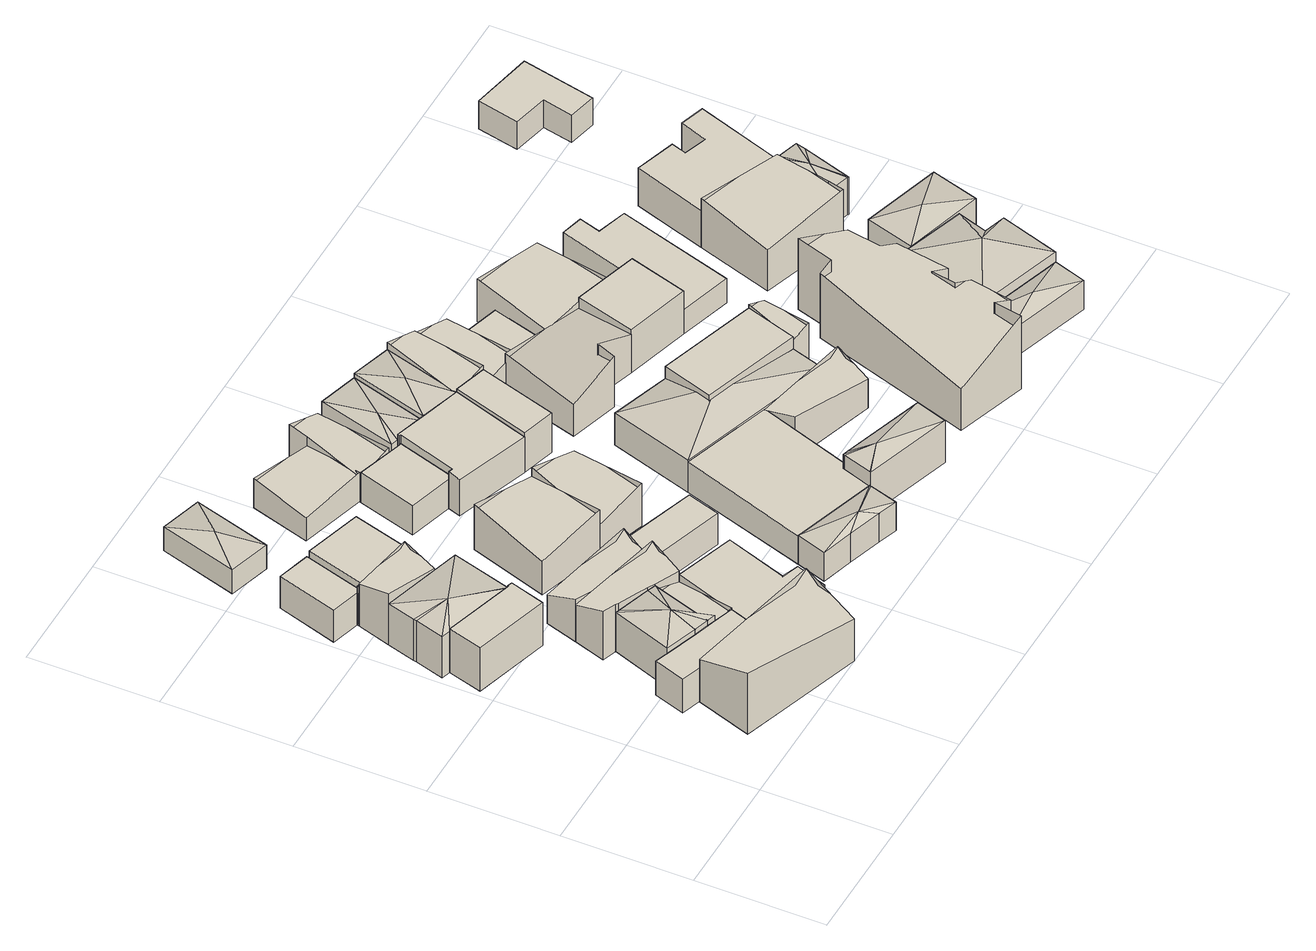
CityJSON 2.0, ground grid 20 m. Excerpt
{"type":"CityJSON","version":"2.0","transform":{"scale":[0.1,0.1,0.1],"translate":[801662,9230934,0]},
"CityObjects":{
"building1":{"type":"Building","attributes":{"Building Type":"Residential","Roof Shape":"shed","Roof Material":"Concrete Glazed Tile","Roof Material Code":1,"Roof Direction":"northwest","Building Height":7.83,"Roof Slope":10.5,"Footprint Area":68.32,"Solar PV Capacity Low":8.55,"Solar PV Capacity High":11.23,"Solar Annual Energy Low":12334,"Solar Annual Energy High":16256,"Suitable PV Area":51.07},"geometry":[{"type":"MultiSurface","lod":"2.2","boundaries":[[[0,1,2,3,4,5]],[[5,4,6,7]],[[4,3,8,6]],[[3,2,9,8]],[[2,1,10,9]],[[1,0,11,10]],[[0,5,7,11]],[[7,6,8,9,10,11]]]}]},
"building2":{"type":"Building","attributes":{"Building Type":"Residential","Roof Shape":"shed","Roof Material":"Concrete Glazed Tile","Roof Material Code":1,"Roof Direction":"northwest","Building Height":5.97,"Roof Slope":16.3,"Footprint Area":74.2,"Solar PV Capacity Low":9.29,"Solar PV Capacity High":12.2,"Solar Annual Energy Low":13397,"Solar Annual Energy High":17656,"Suitable PV Area":55.47},"geometry":[{"type":"MultiSurface","lod":"2.2","boundaries":[[[12,13,14,15,16,17,18,19,20]],[[20,19,21,22]],[[19,18,23,21]],[[18,17,24,23]],[[17,16,25,24]],[[16,15,26,25]],[[15,14,27,26]],[[14,13,28,27]],[[13,12,29,28]],[[12,20,22,29]],[[22,21,23,24,25,26,27,28,29]]]}]},
"building3":{"type":"Building","attributes":{"Building Type":"Residential","Roof Shape":"gable","Roof Material":"Concrete Glazed Tile","Roof Material Code":1,"Roof Direction":"northwest","Building Height":7.73,"Roof Slope":30.4,"Footprint Area":184.84,"Solar PV Capacity Low":23.14,"Solar PV Capacity High":30.4,"Solar Annual Energy Low":33372,"Solar Annual Energy High":43982,"Suitable PV Area":138.17},"geometry":[{"type":"MultiSurface","lod":"2.2","boundaries":[[[30,31,32,33]],[[33,32,34,35]],[[32,31,36,34]],[[31,30,37,36]],[[30,33,35,37]],[[35,34,36,37]]]}]},
"building4":{"type":"Building","attributes":{"Building Type":"Residential","Roof Shape":"hip","Roof Material":"Concrete Glazed Tile","Roof Material Code":1,"Roof Direction":"northwest","Building Height":7.51,"Roof Slope":29.6,"Footprint Area":130.19,"Solar PV Capacity Low":16.3,"Solar PV Capacity High":21.41,"Solar Annual Energy Low":23504,"Solar Annual Energy High":30977,"Suitable PV Area":97.31},"geometry":[{"type":"MultiSurface","lod":"2.2","boundaries":[[[38,39,40,41,2,1,0,42]],[[42,0,43,44]],[[0,1,45,43]],[[1,2,46,45]],[[2,41,47,46]],[[41,40,48,47]],[[40,39,49,48]],[[39,38,50,49]],[[38,42,44,50]],[[44,43,51]],[[43,45,51]],[[45,46,51]],[[46,47,51]],[[47,48,51]],[[48,49,51]],[[49,50,51]],[[50,44,51]]]}]},
"building5":{"type":"Building","attributes":{"Building Type":"Residential","Roof Shape":"hip","Roof Material":"Concrete Glazed Tile","Roof Material Code":1,"Roof Direction":"northwest","Building Height":7.08,"Roof Slope":24.3,"Footprint Area":76.39,"Solar PV Capacity Low":9.57,"Solar PV Capacity High":12.56,"Solar Annual Energy Low":13793,"Solar Annual Energy High":18177,"Suitable PV Area":57.1},"geometry":[{"type":"MultiSurface","lod":"2.2","boundaries":[[[15,14,12,13,52,53,54,55]],[[55,54,56,57]],[[54,53,58,56]],[[53,52,59,58]],[[52,13,60,59]],[[13,12,61,60]],[[12,14,62,61]],[[14,15,63,62]],[[15,55,57,63]],[[57,56,64]],[[56,58,64]],[[58,59,64]],[[59,60,64]],[[60,61,64]],[[61,62,64]],[[62,63,64]],[[63,57,64]]]}]},
"building6":{"type":"Building","attributes":{"Building Type":"Residential","Roof Shape":"flat","Roof Material":"Clay Tile Shingle","Roof Material Code":3,"Roof Direction":"northwest","Building Height":5.82,"Roof Slope":6.2,"Footprint Area":53.77,"Solar PV Capacity Low":6.73,"Solar PV Capacity High":8.84,"Solar Annual Energy Low":9707,"Solar Annual Energy High":12793,"Suitable PV Area":40.19},"geometry":[{"type":"MultiSurface","lod":"2.2","boundaries":[[[65,66,67,68,69,70]],[[70,69,71,72]],[[69,68,73,71]],[[68,67,74,73]],[[67,66,75,74]],[[66,65,76,75]],[[65,70,72,76]],[[72,71,73,74,75,76]]]}]},
"building7":{"type":"Building","attributes":{"Building Type":"Residential","Roof Shape":"gable","Roof Material":"Concrete Glazed Tile","Roof Material Code":1,"Roof Direction":"northwest","Building Height":7.7,"Roof Slope":34.7,"Footprint Area":49.69,"Solar PV Capacity Low":6.22,"Solar PV Capacity High":8.17,"Solar Annual Energy Low":8972,"Solar Annual Energy High":11824,"Suitable PV Area":37.14},"geometry":[{"type":"MultiSurface","lod":"2.2","boundaries":[[[77,38,78,79]],[[79,78,80,81]],[[78,38,82,80]],[[38,77,83,82]],[[77,79,81,83]],[[81,80,82,83]]]}]},
"building8":{"type":"Building","attributes":{"Building Type":"Residential","Roof Shape":"gable","Roof Material":"Clay Tile Shingle","Roof Material Code":3,"Roof Direction":"northwest","Building Height":4.71,"Roof Slope":31,"Footprint Area":45.63,"Solar PV Capacity Low":5.71,"Solar PV Capacity High":7.5,"Solar Annual Energy Low":8239,"Solar Annual Energy High":10858,"Suitable PV Area":34.11},"geometry":[{"type":"MultiSurface","lod":"2.2","boundaries":[[[52,13,12,20,84]],[[84,20,85,86]],[[20,12,87,85]],[[12,13,88,87]],[[13,52,89,88]],[[52,84,86,89]],[[86,85,87,88,89]]]}]},
"building9":{"type":"Building","attributes":{"Building Type":"Residential","Roof Shape":"gable","Roof Material":"Concrete Glazed Tile","Roof Material Code":1,"Roof Direction":"northwest","Building Height":6.72,"Roof Slope":27.7,"Footprint Area":74.06,"Solar PV Capacity Low":9.27,"Solar PV Capacity High":12.18,"Solar Annual Energy Low":13371,"Solar Annual Energy High":17622,"Suitable PV Area":55.36},"geometry":[{"type":"MultiSurface","lod":"2.2","boundaries":[[[90,91,55,54,53,52,84,92]],[[92,84,93,94]],[[84,52,95,93]],[[52,53,96,95]],[[53,54,97,96]],[[54,55,98,97]],[[55,91,99,98]],[[91,90,100,99]],[[90,92,94,100]],[[94,93,95,96,97,98,99,100]]]}]},
"building10":{"type":"Building","attributes":{"Building Type":"Residential","Roof Shape":"flat","Roof Material":"Concrete Glazed Tile","Roof Material Code":1,"Roof Direction":"northwest","Building Height":7.14,"Roof Slope":13.1,"Footprint Area":91.22,"Solar PV Capacity Low":11.42,"Solar PV Capacity High":15,"Solar Annual Energy Low":16470,"Solar Annual Energy High":21706,"Suitable PV Area":68.19},"geometry":[{"type":"MultiSurface","lod":"2.2","boundaries":[[[68,67,77,79,101,102,69]],[[69,102,103,104]],[[102,101,105,103]],[[101,79,106,105]],[[79,77,107,106]],[[77,67,108,107]],[[67,68,109,108]],[[68,69,104,109]],[[103,105,106,107,108,109,104]]]}]},
"building11":{"type":"Building","attributes":{"Building Type":"Residential","Roof Shape":"gable","Roof Material":"Concrete Aluminum Tile","Roof Material Code":2,"Roof Direction":"northwest","Building Height":5.24,"Roof Slope":30.5,"Footprint Area":78.07,"Solar PV Capacity Low":9.77,"Solar PV Capacity High":12.84,"Solar Annual Energy Low":14095,"Solar Annual Energy High":18576,"Suitable PV Area":58.36},"geometry":[{"type":"MultiSurface","lod":"2.2","boundaries":[[[110,90,92,111]],[[111,92,112,113]],[[92,90,114,112]],[[90,110,115,114]],[[110,111,113,115]],[[113,112,114,115]]]}]},
"building12":{"type":"Building","attributes":{"Building Type":"Residential","Roof Shape":"hip","Roof Material":"Concrete Aluminum Tile","Roof Material Code":2,"Roof Direction":"northwest","Building Height":4.28,"Roof Slope":26.9,"Footprint Area":85.46,"Solar PV Capacity Low":10.7,"Solar PV Capacity High":14.05,"Solar Annual Energy Low":15429,"Solar Annual Energy High":20335,"Suitable PV Area":63.88},"geometry":[{"type":"MultiSurface","lod":"2.2","boundaries":[[[116,117,118,119]],[[119,118,120,121]],[[118,117,122,120]],[[117,116,123,122]],[[116,119,121,123]],[[121,120,124]],[[120,122,124]],[[122,123,124]],[[123,121,124]]]}]},
"building13":{"type":"Building","attributes":{"Building Type":"Residential","Roof Shape":"shed","Roof Material":"Concrete Glazed Tile","Roof Material Code":1,"Roof Direction":"northwest","Building Height":5.61,"Roof Slope":17.4,"Footprint Area":161.53,"Solar PV Capacity Low":20.23,"Solar PV Capacity High":26.56,"Solar Annual Energy Low":29164,"Solar Annual Energy High":38436,"Suitable PV Area":120.75},"geometry":[{"type":"MultiSurface","lod":"2.2","boundaries":[[[125,126,84,19,127,128]],[[128,127,129,130]],[[127,19,131,129]],[[19,84,132,131]],[[84,126,133,132]],[[126,125,134,133]],[[125,128,130,134]],[[130,129,131,132,133,134]]]}]},
"building14":{"type":"Building","attributes":{"Building Type":"Residential","Roof Shape":"gable","Roof Material":"Concrete Glazed Tile","Roof Material Code":1,"Roof Direction":"northwest","Building Height":6.09,"Roof Slope":30.8,"Footprint Area":140.87,"Solar PV Capacity Low":17.64,"Solar PV Capacity High":23.17,"Solar Annual Energy Low":25433,"Solar Annual Energy High":33519,"Suitable PV Area":105.3},"geometry":[{"type":"MultiSurface","lod":"2.2","boundaries":[[[135,136,137,138]],[[138,137,139,140]],[[137,136,141,139]],[[136,135,142,141]],[[135,138,140,142]],[[140,139,141,142]]]}]},
"building15":{"type":"Building","attributes":{"Building Type":"Residential","Roof Shape":"flat","Roof Material":"Concrete Glazed Tile","Roof Material Code":1,"Roof Direction":"northwest","Building Height":5.73,"Roof Slope":13.5,"Footprint Area":67.76,"Solar PV Capacity Low":8.48,"Solar PV Capacity High":11.14,"Solar Annual Energy Low":12233,"Solar Annual Energy High":16123,"Suitable PV Area":50.65},"geometry":[{"type":"MultiSurface","lod":"2.2","boundaries":[[[111,92,143,144]],[[144,143,145,146]],[[143,92,147,145]],[[92,111,148,147]],[[111,144,146,148]],[[146,145,147,148]]]}]},
"building16":{"type":"Building","attributes":{"Building Type":"Residential","Roof Shape":"gable","Roof Material":"Concrete Glazed Tile","Roof Material Code":1,"Roof Direction":"northwest","Building Height":4.18,"Roof Slope":26.1,"Footprint Area":101.1,"Solar PV Capacity Low":12.66,"Solar PV Capacity High":16.63,"Solar Annual Energy Low":18253,"Solar Annual Energy High":24055,"Suitable PV Area":75.57},"geometry":[{"type":"MultiSurface","lod":"2.2","boundaries":[[[149,150,151,152]],[[152,151,153,154]],[[151,150,155,153]],[[150,149,156,155]],[[149,152,154,156]],[[154,153,155,156]]]}]},
"building17":{"type":"Building","attributes":{"Building Type":"Residential","Roof Shape":"shed","Roof Material":"Concrete Glazed Tile","Roof Material Code":1,"Roof Direction":"northwest","Building Height":5.26,"Roof Slope":11,"Footprint Area":74.87,"Solar PV Capacity Low":9.37,"Solar PV Capacity High":12.31,"Solar Annual Energy Low":13517,"Solar Annual Energy High":17814,"Suitable PV Area":55.96},"geometry":[{"type":"MultiSurface","lod":"2.2","boundaries":[[[157,158,159,160,161,162]],[[162,161,163,164]],[[161,160,165,163]],[[160,159,166,165]],[[159,158,167,166]],[[158,157,168,167]],[[157,162,164,168]],[[164,163,165,166,167,168]]]}]},
"building18":{"type":"Building","attributes":{"Building Type":"Residential","Roof Shape":"gable","Roof Material":"Concrete Glazed Tile","Roof Material Code":1,"Roof Direction":"northwest","Building Height":5.45,"Roof Slope":31.5,"Footprint Area":103.58,"Solar PV Capacity Low":12.97,"Solar PV Capacity High":17.03,"Solar Annual Energy Low":18701,"Solar Annual Energy High":24646,"Suitable PV Area":77.43},"geometry":[{"type":"MultiSurface","lod":"2.2","boundaries":[[[138,137,169,170]],[[170,169,171,172]],[[169,137,173,171]],[[137,138,174,173]],[[138,170,172,174]],[[172,171,173,174]]]}]},
"building19":{"type":"Building","attributes":{"Building Type":"Residential","Roof Shape":"hip","Roof Material":"Concrete Glazed Tile","Roof Material Code":1,"Roof Direction":"northwest","Building Height":5.21,"Roof Slope":20.1,"Footprint Area":67.17,"Solar PV Capacity Low":8.41,"Solar PV Capacity High":11.05,"Solar Annual Energy Low":12128,"Solar Annual Energy High":15984,"Suitable PV Area":50.21},"geometry":[{"type":"MultiSurface","lod":"2.2","boundaries":[[[175,176,177,178,179,180,181]],[[181,180,182,183]],[[180,179,184,182]],[[179,178,185,184]],[[178,177,186,185]],[[177,176,187,186]],[[176,175,188,187]],[[175,181,183,188]],[[183,182,189]],[[182,184,189]],[[184,185,189]],[[185,186,189]],[[186,187,189]],[[187,188,189]],[[188,183,189]]]}]},
"building20":{"type":"Building","attributes":{"Building Type":"Residential","Roof Shape":"gable","Roof Material":"Clay Tile Shingle","Roof Material Code":3,"Roof Direction":"northwest","Building Height":4.45,"Roof Slope":28.5,"Footprint Area":72.48,"Solar PV Capacity Low":9.08,"Solar PV Capacity High":11.92,"Solar Annual Energy Low":13086,"Solar Annual Energy High":17247,"Suitable PV Area":54.18},"geometry":[{"type":"MultiSurface","lod":"2.2","boundaries":[[[190,191,150,149,158,192]],[[192,158,193,194]],[[158,149,195,193]],[[149,150,196,195]],[[150,191,197,196]],[[191,190,198,197]],[[190,192,194,198]],[[194,193,195,196,197,198]]]}]},
"building21":{"type":"Building","attributes":{"Building Type":"Residential","Roof Shape":"shed","Roof Material":"Concrete Glazed Tile","Roof Material Code":1,"Roof Direction":"northwest","Building Height":6.48,"Roof Slope":20,"Footprint Area":141.66,"Solar PV Capacity Low":17.74,"Solar PV Capacity High":23.3,"Solar Annual Energy Low":25576,"Solar Annual Energy High":33708,"Suitable PV Area":105.89},"geometry":[{"type":"MultiSurface","lod":"2.2","boundaries":[[[199,200,201,157,162,161,160,202,203]],[[203,202,204,205]],[[202,160,206,204]],[[160,161,207,206]],[[161,162,208,207]],[[162,157,209,208]],[[157,201,210,209]],[[201,200,211,210]],[[200,199,212,211]],[[199,203,205,212]],[[204,206,207,208,209,210,211,212,205]]]}]},
"building22":{"type":"Building","attributes":{"Building Type":"Residential","Roof Shape":"shed","Roof Material":"Concrete Glazed Tile","Roof Material Code":1,"Roof Direction":"northwest","Building Height":4.92,"Roof Slope":19.7,"Footprint Area":298.39,"Solar PV Capacity Low":37.36,"Solar PV Capacity High":49.07,"Solar Annual Energy Low":53873,"Solar Annual Energy High":71000,"Suitable PV Area":223.05},"geometry":[{"type":"MultiSurface","lod":"2.2","boundaries":[[[213,175,181,214,215,216,217]],[[217,216,218,219]],[[216,215,220,218]],[[215,214,221,220]],[[214,181,222,221]],[[181,175,223,222]],[[175,213,224,223]],[[213,217,219,224]],[[219,218,220,221,222,223,224]]]}]},
"building23":{"type":"Building","attributes":{"Building Type":"Residential","Roof Shape":"hip","Roof Material":"Clay Tile Shingle","Roof Material Code":3,"Roof Direction":"northwest","Building Height":6,"Roof Slope":20.7,"Footprint Area":81.08,"Solar PV Capacity Low":10.15,"Solar PV Capacity High":13.33,"Solar Annual Energy Low":14639,"Solar Annual Energy High":19293,"Suitable PV Area":60.61},"geometry":[{"type":"MultiSurface","lod":"2.2","boundaries":[[[225,226,201,200,227]],[[227,200,228,229]],[[200,201,230,228]],[[201,226,231,230]],[[226,225,232,231]],[[225,227,229,232]],[[229,228,233]],[[228,230,233]],[[230,231,233]],[[231,232,233]],[[232,229,233]]]}]},
"building24":{"type":"Building","attributes":{"Building Type":"Residential","Roof Shape":"shed","Roof Material":"Concrete Glazed Tile","Roof Material Code":1,"Roof Direction":"northwest","Building Height":7.18,"Roof Slope":13.7,"Footprint Area":66.85,"Solar PV Capacity Low":8.37,"Solar PV Capacity High":10.99,"Solar Annual Energy Low":12070,"Solar Annual Energy High":15907,"Suitable PV Area":49.97},"geometry":[{"type":"MultiSurface","lod":"2.2","boundaries":[[[199,203,234,235]],[[235,234,236,237]],[[234,203,238,236]],[[203,199,239,238]],[[199,235,237,239]],[[237,236,238,239]]]}]},
"building25":{"type":"Building","attributes":{"Building Type":"Residential","Roof Shape":"hip","Roof Material":"Concrete Glazed Tile","Roof Material Code":1,"Roof Direction":"northwest","Building Height":7.59,"Roof Slope":22.8,"Footprint Area":74.72,"Solar PV Capacity Low":9.36,"Solar PV Capacity High":12.29,"Solar Annual Energy Low":13490,"Solar Annual Energy High":17779,"Suitable PV Area":55.85},"geometry":[{"type":"MultiSurface","lod":"2.2","boundaries":[[[216,215,214,181,180,240,241]],[[241,240,242,243]],[[240,180,244,242]],[[180,181,245,244]],[[181,214,246,245]],[[214,215,247,246]],[[215,216,248,247]],[[216,241,243,248]],[[243,242,249]],[[242,244,249]],[[244,245,249]],[[245,246,249]],[[246,247,249]],[[247,248,249]],[[248,243,249]]]}]},
"building26":{"type":"Building","attributes":{"Building Type":"Residential","Roof Shape":"hip","Roof Material":"Concrete Glazed Tile","Roof Material Code":1,"Roof Direction":"northwest","Building Height":6.78,"Roof Slope":24.6,"Footprint Area":82.41,"Solar PV Capacity Low":10.32,"Solar PV Capacity High":13.55,"Solar Annual Energy Low":14878,"Solar Annual Energy High":19608,"Suitable PV Area":61.6},"geometry":[{"type":"MultiSurface","lod":"2.2","boundaries":[[[250,227,200,199]],[[199,200,251,252]],[[200,227,253,251]],[[227,250,254,253]],[[250,199,252,254]],[[252,251,255]],[[251,253,255]],[[253,254,255]],[[254,252,255]]]}]},
"building27":{"type":"Building","attributes":{"Building Type":"Residential","Roof Shape":"gable","Roof Material":"Concrete Glazed Tile","Roof Material Code":1,"Roof Direction":"northwest","Building Height":6.48,"Roof Slope":27.4,"Footprint Area":67.68,"Solar PV Capacity Low":8.47,"Solar PV Capacity High":11.13,"Solar Annual Energy Low":12220,"Solar Annual Energy High":16104,"Suitable PV Area":50.59},"geometry":[{"type":"MultiSurface","lod":"2.2","boundaries":[[[250,199,235,256]],[[256,235,257,258]],[[235,199,259,257]],[[199,250,260,259]],[[250,256,258,260]],[[258,257,259,260]]]}]},
"building28":{"type":"Building","attributes":{"Building Type":"Residential","Roof Shape":"hip","Roof Material":"Concrete Glazed Tile","Roof Material Code":1,"Roof Direction":"northwest","Building Height":5.76,"Roof Slope":21,"Footprint Area":216.71,"Solar PV Capacity Low":27.13,"Solar PV Capacity High":35.64,"Solar Annual Energy Low":39125,"Solar Annual Energy High":51564,"Suitable PV Area":161.99},"geometry":[{"type":"MultiSurface","lod":"2.2","boundaries":[[[261,262,263,213,264,265]],[[265,264,266,267]],[[264,213,268,266]],[[213,263,269,268]],[[263,262,270,269]],[[262,261,271,270]],[[261,265,267,271]],[[267,266,272]],[[266,268,272]],[[268,269,272]],[[269,270,272]],[[270,271,272]],[[271,267,272]]]}]},
"building29":{"type":"Building","attributes":{"Building Type":"Residential","Roof Shape":"gable","Roof Material":"Concrete Glazed Tile","Roof Material Code":1,"Roof Direction":"northwest","Building Height":5.29,"Roof Slope":31,"Footprint Area":79.52,"Solar PV Capacity Low":9.96,"Solar PV Capacity High":13.08,"Solar Annual Energy Low":14358,"Solar Annual Energy High":18922,"Suitable PV Area":59.44},"geometry":[{"type":"MultiSurface","lod":"2.2","boundaries":[[[217,273,274,275]],[[275,274,276,277]],[[274,273,278,276]],[[273,217,279,278]],[[217,275,277,279]],[[277,276,278,279]]]}]},
"building30":{"type":"Building","attributes":{"Building Type":"Residential","Roof Shape":"gable","Roof Material":"Concrete Glazed Tile","Roof Material Code":1,"Roof Direction":"northwest","Building Height":4.37,"Roof Slope":29.9,"Footprint Area":80.3,"Solar PV Capacity Low":10.05,"Solar PV Capacity High":13.21,"Solar Annual Energy Low":14498,"Solar Annual Energy High":19107,"Suitable PV Area":60.03},"geometry":[{"type":"MultiSurface","lod":"2.2","boundaries":[[[256,235,280,281]],[[281,280,282,283]],[[280,235,284,282]],[[235,256,285,284]],[[256,281,283,285]],[[283,282,284,285]]]}]},
"building31":{"type":"Building","attributes":{"Building Type":"Residential","Roof Shape":"gable","Roof Material":"Concrete Glazed Tile","Roof Material Code":1,"Roof Direction":"northwest","Building Height":5.76,"Roof Slope":31.3,"Footprint Area":161.79,"Solar PV Capacity Low":20.26,"Solar PV Capacity High":26.61,"Solar Annual Energy Low":29211,"Solar Annual Energy High":38498,"Suitable PV Area":120.94},"geometry":[{"type":"MultiSurface","lod":"2.2","boundaries":[[[286,287,288,289,290,291]],[[291,290,292,293]],[[290,289,294,292]],[[289,288,295,294]],[[288,287,296,295]],[[287,286,297,296]],[[286,291,293,297]],[[293,292,294,295,296,297]]]}]},
"building32":{"type":"Building","attributes":{"Building Type":"Residential","Roof Shape":"flat","Roof Material":"Concrete Glazed Tile","Roof Material Code":1,"Roof Direction":"northwest","Building Height":7.97,"Roof Slope":6.8,"Footprint Area":134.52,"Solar PV Capacity Low":16.84,"Solar PV Capacity High":22.12,"Solar Annual Energy Low":24286,"Solar Annual Energy High":32007,"Suitable PV Area":100.55},"geometry":[{"type":"MultiSurface","lod":"2.2","boundaries":[[[262,261,265,298]],[[298,265,299,300]],[[265,261,301,299]],[[261,262,302,301]],[[262,298,300,302]],[[300,299,301,302]]]}]},
"building33":{"type":"Building","attributes":{"Building Type":"Residential","Roof Shape":"flat","Roof Material":"Concrete Glazed Tile","Roof Material Code":1,"Roof Direction":"northwest","Building Height":4.09,"Roof Slope":9.9,"Footprint Area":55.54,"Solar PV Capacity Low":6.95,"Solar PV Capacity High":9.13,"Solar Annual Energy Low":10028,"Solar Annual Energy High":13216,"Suitable PV Area":41.52},"geometry":[{"type":"MultiSurface","lod":"2.2","boundaries":[[[303,280,304,305]],[[305,304,306,307]],[[304,280,308,306]],[[280,303,309,308]],[[303,305,307,309]],[[307,306,308,309]]]}]},
"building34":{"type":"Building","attributes":{"Building Type":"Residential","Roof Shape":"gable","Roof Material":"Asbestos Sheet","Roof Material Code":4,"Roof Direction":"northwest","Building Height":7.31,"Roof Slope":28.7,"Footprint Area":25.1,"Solar PV Capacity Low":3.14,"Solar PV Capacity High":4.13,"Solar Annual Energy Low":4532,"Solar Annual Energy High":5972,"Suitable PV Area":18.76},"geometry":[{"type":"MultiSurface","lod":"2.2","boundaries":[[[310,298,265,311]],[[311,265,312,313]],[[265,298,314,312]],[[298,310,315,314]],[[310,311,313,315]],[[313,312,314,315]]]}]},
"building35":{"type":"Building","attributes":{"Building Type":"Residential","Roof Shape":"flat","Roof Material":"Concrete Glazed Tile","Roof Material Code":1,"Roof Direction":"northwest","Building Height":7.81,"Roof Slope":9.1,"Footprint Area":100.53,"Solar PV Capacity Low":12.59,"Solar PV Capacity High":16.53,"Solar Annual Energy Low":18149,"Solar Annual Energy High":23919,"Suitable PV Area":75.14},"geometry":[{"type":"MultiSurface","lod":"2.2","boundaries":[[[288,287,316,317]],[[317,316,318,319]],[[316,287,320,318]],[[287,288,321,320]],[[288,317,319,321]],[[319,318,320,321]]]}]},
"building36":{"type":"Building","attributes":{"Building Type":"Residential","Roof Shape":"gable","Roof Material":"Clay Tile Shingle","Roof Material Code":3,"Roof Direction":"northwest","Building Height":6.2,"Roof Slope":25.5,"Footprint Area":151.39,"Solar PV Capacity Low":18.96,"Solar PV Capacity High":24.9,"Solar Annual Energy Low":27333,"Solar Annual Energy High":36023,"Suitable PV Area":113.17},"geometry":[{"type":"MultiSurface","lod":"2.2","boundaries":[[[322,304,323,324]],[[324,323,325,326]],[[323,304,327,325]],[[304,322,328,327]],[[322,324,326,328]],[[326,325,327,328]]]}]},
"building37":{"type":"Building","attributes":{"Building Type":"Residential","Roof Shape":"gable","Roof Material":"Concrete Glazed Tile","Roof Material Code":1,"Roof Direction":"northwest","Building Height":7.65,"Roof Slope":29.9,"Footprint Area":416.23,"Solar PV Capacity Low":52.12,"Solar PV Capacity High":68.45,"Solar Annual Energy Low":75148,"Solar Annual Energy High":99039,"Suitable PV Area":311.13},"geometry":[{"type":"MultiSurface","lod":"2.2","boundaries":[[[329,330,331,332,333,334,335,336,337,338,339,340,341,342]],[[342,341,343,344]],[[341,340,345,343]],[[340,339,346,345]],[[339,338,347,346]],[[338,337,348,347]],[[337,336,349,348]],[[336,335,350,349]],[[335,334,351,350]],[[334,333,352,351]],[[333,332,353,352]],[[332,331,354,353]],[[331,330,355,354]],[[330,329,356,355]],[[329,342,344,356]],[[344,343,345,346,347,348,349,350,351,352,353,354,355,356]]]}]},
"building38":{"type":"Building","attributes":{"Building Type":"Residential","Roof Shape":"shed","Roof Material":"Concrete Glazed Tile","Roof Material Code":1,"Roof Direction":"northwest","Building Height":4.41,"Roof Slope":12.6,"Footprint Area":169.84,"Solar PV Capacity Low":21.26,"Solar PV Capacity High":27.93,"Solar Annual Energy Low":30663,"Solar Annual Energy High":40411,"Suitable PV Area":126.95},"geometry":[{"type":"MultiSurface","lod":"2.2","boundaries":[[[357,358,359,316,360,361]],[[361,360,362,363]],[[360,316,364,362]],[[316,359,365,364]],[[359,358,366,365]],[[358,357,367,366]],[[357,361,363,367]],[[363,362,364,365,366,367]]]}]},
"building39":{"type":"Building","attributes":{"Building Type":"Residential","Roof Shape":"hip","Roof Material":"Concrete Glazed Tile","Roof Material Code":1,"Roof Direction":"northwest","Building Height":5.27,"Roof Slope":23.2,"Footprint Area":72.96,"Solar PV Capacity Low":9.14,"Solar PV Capacity High":12,"Solar Annual Energy Low":13173,"Solar Annual Energy High":17361,"Suitable PV Area":54.54},"geometry":[{"type":"MultiSurface","lod":"2.2","boundaries":[[[368,330,369,370]],[[370,369,371,372]],[[369,330,373,371]],[[330,368,374,373]],[[368,370,372,374]],[[372,371,375]],[[371,373,375]],[[373,374,375]],[[374,372,375]]]}]},
"building40":{"type":"Building","attributes":{"Building Type":"Residential","Roof Shape":"hip","Roof Material":"Concrete Glazed Tile","Roof Material Code":1,"Roof Direction":"northwest","Building Height":7.08,"Roof Slope":21.4,"Footprint Area":189.12,"Solar PV Capacity Low":23.68,"Solar PV Capacity High":31.1,"Solar Annual Energy Low":34144,"Solar Annual Energy High":44999,"Suitable PV Area":141.37},"geometry":[{"type":"MultiSurface","lod":"2.2","boundaries":[[[376,377,378,368,370,379]],[[379,370,380,381]],[[370,368,382,380]],[[368,378,383,382]],[[378,377,384,383]],[[377,376,385,384]],[[376,379,381,385]],[[381,380,386]],[[380,382,386]],[[382,383,386]],[[383,384,386]],[[384,385,386]],[[385,381,386]]]}]},
"building41":{"type":"Building","attributes":{"Building Type":"Residential","Roof Shape":"gable","Roof Material":"Concrete Glazed Tile","Roof Material Code":1,"Roof Direction":"northwest","Building Height":7.53,"Roof Slope":25.5,"Footprint Area":179.32,"Solar PV Capacity Low":22.45,"Solar PV Capacity High":29.49,"Solar Annual Energy Low":32376,"Solar Annual Energy High":42669,"Suitable PV Area":134.04},"geometry":[{"type":"MultiSurface","lod":"2.2","boundaries":[[[387,388,389,390,391]],[[391,390,392,393]],[[390,389,394,392]],[[389,388,395,394]],[[388,387,396,395]],[[387,391,393,396]],[[393,392,394,395,396]]]}]},
"building42":{"type":"Building","attributes":{"Building Type":"Residential","Roof Shape":"hip","Roof Material":"Asbestos Sheet","Roof Material Code":4,"Roof Direction":"northwest","Building Height":7.15,"Roof Slope":22.2,"Footprint Area":100.84,"Solar PV Capacity Low":12.63,"Solar PV Capacity High":16.58,"Solar Annual Energy Low":18205,"Solar Annual Energy High":23993,"Suitable PV Area":75.37},"geometry":[{"type":"MultiSurface","lod":"2.2","boundaries":[[[397,398,399,400]],[[400,399,401,402]],[[399,398,403,401]],[[398,397,404,403]],[[397,400,402,404]],[[402,401,405]],[[401,403,405]],[[403,404,405]],[[404,402,405]]]}]},
"building43":{"type":"Building","attributes":{"Building Type":"Residential","Roof Shape":"shed","Roof Material":"Concrete Glazed Tile","Roof Material Code":1,"Roof Direction":"northwest","Building Height":6.57,"Roof Slope":12.7,"Footprint Area":172.57,"Solar PV Capacity Low":21.61,"Solar PV Capacity High":28.38,"Solar Annual Energy Low":31156,"Solar Annual Energy High":41061,"Suitable PV Area":128.99},"geometry":[{"type":"MultiSurface","lod":"2.2","boundaries":[[[406,407,408,409,410,387,391,411,412]],[[412,411,413,414]],[[411,391,415,413]],[[391,387,416,415]],[[387,410,417,416]],[[410,409,418,417]],[[409,408,419,418]],[[408,407,420,419]],[[407,406,421,420]],[[406,412,414,421]],[[414,413,415,416,417,418,419,420,421]]]}]},
"building44":{"type":"Building","attributes":{"Building Type":"Residential","Roof Shape":"hip","Roof Material":"Concrete Glazed Tile","Roof Material Code":1,"Roof Direction":"northwest","Building Height":6.8,"Roof Slope":22.5,"Footprint Area":38.47,"Solar PV Capacity Low":4.82,"Solar PV Capacity High":6.33,"Solar Annual Energy Low":6945,"Solar Annual Energy High":9153,"Suitable PV Area":28.75},"geometry":[{"type":"MultiSurface","lod":"2.2","boundaries":[[[422,423,424,411,391,390,425,426]],[[426,425,427,428]],[[425,390,429,427]],[[390,391,430,429]],[[391,411,431,430]],[[411,424,432,431]],[[424,423,433,432]],[[423,422,434,433]],[[422,426,428,434]],[[428,427,435]],[[427,429,435]],[[429,430,435]],[[430,431,435]],[[431,432,435]],[[432,433,435]],[[433,434,435]],[[434,428,435]]]}]},
"building45":{"type":"Building","attributes":{"Building Type":"Residential","Roof Shape":"shed","Roof Material":"Concrete Glazed Tile","Roof Material Code":1,"Roof Direction":"northwest","Building Height":4.86,"Roof Slope":12.7,"Footprint Area":89.22,"Solar PV Capacity Low":11.17,"Solar PV Capacity High":14.67,"Solar Annual Energy Low":16109,"Solar Annual Energy High":21230,"Suitable PV Area":66.69},"geometry":[{"type":"MultiSurface","lod":"2.2","boundaries":[[[436,437,438,439,440,441]],[[441,440,442,443]],[[440,439,444,442]],[[439,438,445,444]],[[438,437,446,445]],[[437,436,447,446]],[[436,441,443,447]],[[443,442,444,445,446,447]]]}]}
},
"vertices":[
[138,446,0],[138,444,0],[25,477,0],[10,424,0],[129,389,0],[145,443,0],[129,389,78],[145,443,79],[10,424,79],[25,477,80],[138,444,79],[138,446,79],
[215,174,0],[202,178,0],[179,185,0],[128,202,0],[126,203,0],[108,209,0],[92,161,0],[230,115,0],[246,164,0],[230,115,60],[246,164,61],[92,161,61],[108,209,62],[126,203,62],[128,202,62],[179,185,62],[202,178,62],[215,174,61],
[122,150,0],[93,64,0],[287,0,0],[315,86,0],[287,0,77],[315,86,111],[93,64,111],[122,150,77],
[38,575,0],[25,531,0],[24,526,0],[11,481,0],[165,538,0],[138,446,75],[165,538,75],[138,444,75],[25,477,75],[11,481,75],[24,526,75],[25,531,75],[38,575,75],[71,502,87],
[233,272,0],[220,277,0],[167,294,0],[162,296,0],[167,294,71],[162,296,71],[220,277,71],[233,272,71],[202,178,71],[215,174,71],[179,185,71],[128,202,71],[191,228,80],
[39,738,0],[10,643,0],[55,630,0],[62,628,0],[89,719,0],[90,723,0],[89,719,58],[90,723,58],[62,628,58],[55,630,58],[10,643,58],[39,738,58],
[54,627,0],[126,550,0],[141,602,0],[126,550,77],[141,602,93],[38,575,93],[54,627,77],
[277,258,0],[246,164,64],[277,258,47],[215,174,54],[202,178,47],[233,272,64],
[155,352,0],[139,303,0],[293,306,0],[277,258,67],[293,306,89],[233,272,74],[220,277,76],[167,294,84],[162,296,85],[139,303,89],[155,352,67],
[151,599,0],[178,693,0],[178,693,71],[89,719,71],[151,599,71],[141,602,71],[54,627,71],[55,630,71],[62,628,71],
[171,403,0],[310,357,0],[293,306,52],[310,357,77],[155,352,77],[171,403,52],
[36,808,0],[101,789,0],[137,910,0],[72,929,0],[137,910,43],[72,929,43],[101,789,43],[36,808,43],[86,859,52],
[339,133,0],[370,228,0],[350,76,0],[366,124,0],[350,76,56],[366,124,57],[230,115,57],[277,258,61],[370,228,60],[339,133,58],
[259,556,0],[219,434,0],[324,400,0],[364,522,0],[324,400,82],[364,522,61],[219,434,61],[259,556,82],
[413,267,0],[429,318,0],[413,267,57],[429,318,57],[293,306,57],[310,357,57],
[276,736,0],[303,828,0],[202,858,0],[174,766,0],[202,858,53],[174,766,42],[303,828,42],[276,736,53],
[348,712,0],[275,734,0],[248,643,0],[317,623,0],[324,621,0],[351,712,0],[324,621,53],[351,712,54],[317,623,53],[248,643,53],[275,734,55],[348,712,54],
[401,375,0],[440,496,0],[401,375,77],[440,496,55],[324,400,55],[364,522,77],
[426,153,0],[411,107,0],[461,92,0],[514,75,0],[544,65,0],[558,110,0],[559,111,0],[558,110,52],[559,111,52],[544,65,52],[514,75,52],[461,92,52],[411,107,52],[426,153,52],[498,98,59],
[365,843,0],[311,859,0],[328,718,0],[275,734,44],[328,718,62],[276,736,45],[303,828,58],[311,859,62],[365,843,44],
[462,683,0],[399,701,0],[350,716,0],[310,603,0],[426,563,0],[310,603,66],[426,563,65],[317,623,67],[324,621,67],[351,712,70],[348,712,70],[350,716,70],[399,701,70],[462,683,69],
[488,349,0],[573,156,0],[574,159,0],[582,157,0],[629,304,0],[582,157,51],[629,304,55],[574,159,51],[573,156,51],[559,111,49],[426,153,51],[488,349,56],
[373,841,0],[338,719,0],[435,823,0],[399,701,60],[435,823,60],[350,716,60],[338,719,60],[373,841,60],[379,760,67],
[478,548,0],[513,668,0],[478,548,72],[513,668,74],[426,563,72],[462,683,74],
[695,66,0],[711,115,0],[695,66,76],[711,115,76],[558,110,76],[559,111,76],[573,156,76],[574,159,76],[582,157,76],[607,125,84],
[497,804,0],[399,701,68],[462,683,68],[435,823,68],[497,804,68],[448,753,77],
[549,789,0],[513,668,81],[549,789,65],[462,683,65],[497,804,81],
[595,370,0],[621,449,0],[529,479,0],[734,270,0],[750,321,0],[734,270,58],[750,321,58],[488,349,58],[529,479,58],[621,449,58],[595,370,58],[620,373,74],
[612,250,0],[746,207,0],[763,261,0],[746,207,53],[763,261,76],[612,250,76],[629,304,53],
[574,650,0],[610,771,0],[574,650,62],[610,771,44],[513,668,44],[549,789,62],
[605,542,0],[667,523,0],[694,615,0],[555,656,0],[520,536,0],[596,513,0],[520,536,58],[596,513,92],[555,656,73],[694,615,58],[667,523,70],[605,542,96],
[775,400,0],[750,321,80],[775,400,80],[595,370,80],[621,449,80],
[600,739,0],[632,633,0],[658,722,0],[632,633,41],[658,722,41],[574,650,41],[600,739,41],
[804,391,0],[779,312,0],[750,321,73],[779,312,85],[775,400,86],[804,391,73],
[768,494,0],[795,585,0],[768,494,78],[795,585,78],[667,523,78],[694,615,78],
[667,754,0],[747,599,0],[782,721,0],[747,599,77],[782,721,62],[632,633,62],[667,754,77],
[886,87,0],[916,77,0],[939,148,0],[909,157,0],[922,199,0],[952,189,0],[982,281,0],[952,291,0],[971,349,0],[880,378,0],[862,320,0],[842,326,0],[761,75,0],[871,39,0],[761,75,76],[871,39,133],[842,326,118],[862,320,128],[880,378,129],[971,349,82],[952,291,92],[982,281,76],[952,189,92],[922,199,107],[909,157,114],[939,148,99],[916,77,110],[886,87,126],
[855,664,0],[865,697,0],[831,706,0],[849,470,0],[902,650,0],[849,470,44],[902,650,46],[768,494,44],[831,706,47],[865,697,47],[855,664,47],
[932,127,0],[1050,34,0],[1066,84,0],[1050,34,53],[1066,84,53],[916,77,53],[932,127,53],[991,81,61],
[1062,188,0],[1077,234,0],[977,267,0],[1096,177,0],[1066,84,71],[1096,177,71],[932,127,71],[977,267,71],[1077,234,71],[1062,188,71],[1035,179,84],
[932,549,0],[894,431,0],[1032,386,0],[1041,413,0],[1070,504,0],[1041,413,87],[1070,504,75],[1032,386,90],[894,431,75],[932,549,90],
[1011,338,0],[989,263,0],[1113,227,0],[1135,301,0],[1113,227,72],[1135,301,72],[989,263,72],[1011,338,72],[1062,282,81],
[1075,649,0],[1061,607,0],[1025,619,0],[1032,642,0],[969,662,0],[1071,506,0],[1113,637,0],[1071,506,66],[1113,637,69],[1070,504,66],[932,549,67],[969,662,69],[1032,642,69],[1025,619,68],[1061,607,68],[1075,649,69],
[1104,479,0],[1108,494,0],[1075,504,0],[1078,402,0],[1079,401,0],[1078,402,68],[1079,401,68],[1041,413,68],[1070,504,68],[1071,506,68],[1075,504,68],[1108,494,68],[1104,479,68],[1074,457,74],
[1011,922,0],[997,857,0],[1052,845,0],[1042,798,0],[1086,788,0],[1109,902,0],[1086,788,49],[1109,902,51],[1042,798,49],[1052,845,50],[997,857,50],[1011,922,51]
]}
